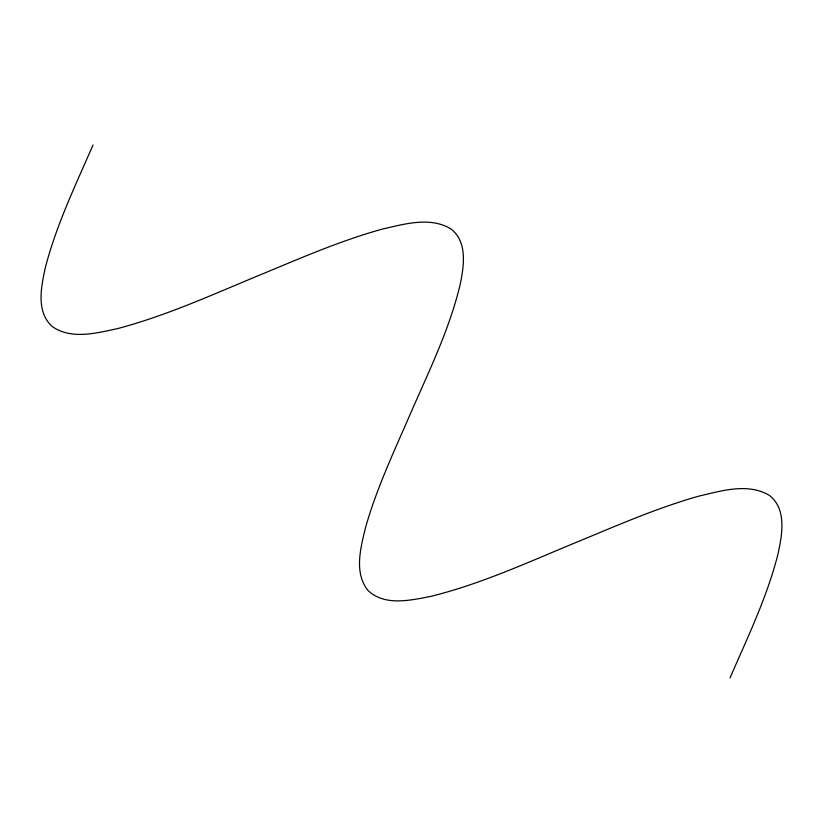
<?xml version="1.0" encoding="UTF-8"?>
<svg xmlns="http://www.w3.org/2000/svg" width="823" height="823" viewBox="0 0 823 823"><rect width="100%" height="100%" fill="white"/><g stroke="black" fill="none" stroke-linecap="round" stroke-linejoin="round"><path stroke-width="1.23" d="M93.009 145.002C75.5 185.36 56.139 225.379 45.203 268.185C41.16 286.97 35.975 311.547 51.962 326.32C71.015 340.033 96.435 333.109 117.452 328.634C168.324 315.199 216.274 292.885 264.8 272.969C303.594 256.858 342.337 240.09 382.932 228.938C404.7 224 430.285 216.449 450.891 228.897C467.865 241.9 463.894 266.446 460.139 284.686C448.535 332.965 425.8 377.613 406.377 423.012C391.419 457.125 375.874 491.208 365.649 527.121C360.834 547.305 353.623 572.448 367.953 590.441C384.629 606.366 410.389 600.368 430.594 596.418C483.502 583.435 533.047 559.918 583.291 539.466C621.211 523.685 659.089 507.39 698.676 496.176C721.267 490.909 747.85 482.556 769.382 495.395C786.994 509.077 782.138 534.713 778.085 553.612C767.252 596.87 747.654 637.259 729.991 677.998"/></g></svg>
